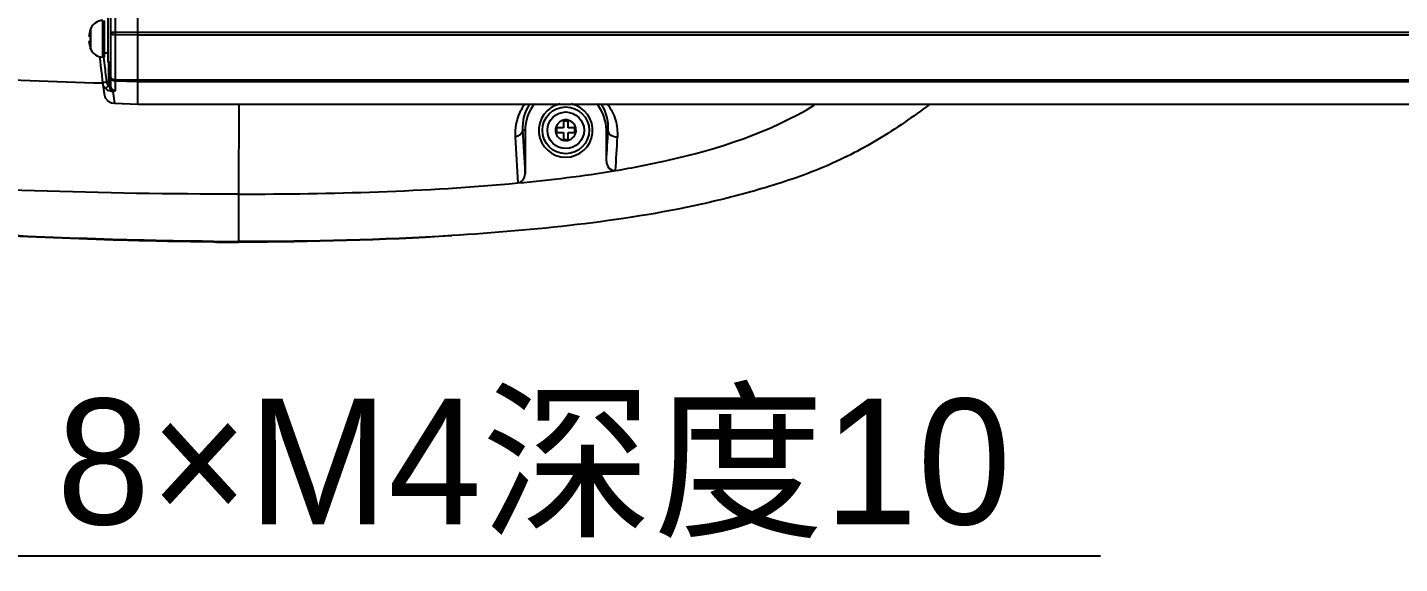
# Model space of a CAD drawing. Header units: millimetres. Extents: x 4086 to 8300, y 123 to 1549.
# Drawn here: x 6778.3 to 6854.7, y 1248.2 to 1278.1 of the extents above; entities that cross this region are included whole.
import ezdxf
from ezdxf import colors
from ezdxf.entities.mleader import LeaderData, LeaderLine
from ezdxf.math import Vec2, Vec3

# ---------------------------------------------------------------- set-up
doc = ezdxf.new("R2010")
doc.units = ezdxf.units.MM
doc.layers.add('尺寸标注', color=7, linetype='Continuous')
doc.styles.add('思源黑', font='SourceHanSansCN-Normal.ttf')

msp = doc.modelspace()

# ---------------------------------------------------------------- linework, layer by layer
for p, q in [((6784.405, 1273.79), (6784.405, 1327.271)), ((6782.905, 1274.768), (6782.905, 1280.291)), ((6783.137, 1280.291), (6783.137, 1274.531)), ((6782.755, 1276.126), (6782.755, 1278.735)), ((6781.762, 1277.94), (6781.788, 1278.007)), ((6781.767, 1277.94), (6781.762, 1277.94)), ((6781.788, 1278.004), (6781.788, 1278.007)), ((6781.788, 1276.853), (6781.788, 1278.004)), ((6782.452, 1276.41), (6782.452, 1278.45)), ((6782.542, 1278.45), (6782.542, 1276.41)), ((6936.355, 1277.782), (6782.905, 1277.782)), ((6781.767, 1277.558), (6781.683, 1277.558)), ((6781.683, 1277.303), (6781.767, 1277.303)), ((6784.405, 1277.629), (6783.137, 1277.651)), ((6936.355, 1277.629), (6784.405, 1277.629)), ((6781.788, 1276.853), (6781.762, 1276.92)), ((6781.762, 1276.92), (6781.767, 1276.92)), ((6782.452, 1276.41), (6782.542, 1276.41)), ((6782.495, 1276.415), (6782.533, 1276.099)), ((6782.542, 1276.646), (6782.755, 1276.646)), ((6782.755, 1276.125), (6782.905, 1276.125)), ((6782.768, 1276.126), (6782.768, 1274.822)), ((6782.447, 1275.004), (6782.529, 1274.359)), ((6782.937, 1274.651), (6782.905, 1274.768)), ((6784.405, 1275.116), (6783.137, 1275.147)), ((6784.405, 1275.029), (6783.137, 1275.072)), ((6936.355, 1275.116), (6784.405, 1275.116)), ((6936.355, 1275.029), (6784.405, 1275.029)), ((6783.018, 1274.495), (6783.104, 1273.835)), ((6783.103, 1273.835), (6784.405, 1273.79)), ((6784.405, 1273.79), (6936.355, 1273.79)), ((6790.036, 1273.781), (6790.019, 1268.769)), ((6807.746, 1272.458), (6807.746, 1272.203)), ((6808.128, 1272.458), (6807.746, 1272.458)), ((6808.128, 1272.84), (6808.128, 1272.458)), ((6808.383, 1272.84), (6808.128, 1272.84)), ((6808.383, 1272.458), (6808.383, 1272.84)), ((6808.766, 1272.458), (6808.383, 1272.458)), ((6808.766, 1272.203), (6808.766, 1272.458)), ((6805.852, 1272.33), (6805.985, 1272.33)), ((6805.985, 1272.33), (6805.985, 1269.904)), ((6807.746, 1272.203), (6808.128, 1272.203)), ((6808.128, 1272.203), (6808.128, 1271.82)), ((6808.128, 1271.82), (6808.383, 1271.82)), ((6808.383, 1271.82), (6808.383, 1272.203)), ((6808.383, 1272.203), (6808.766, 1272.203)), ((6810.521, 1270.602), (6810.521, 1272.33)), ((6810.521, 1272.33), (6810.621, 1272.33)), ((6790.024, 1268.769), (6790.024, 1266.125)), ((6790.176, 1266.093), (6790.023, 1266.094)), ((6790.176, 1266.125), (6790.024, 1266.125)), ((6790.176, 1266.096), (6790.176, 1266.125))]:
    msp.add_line(p, q)
for points in [[(6782.529, 1274.358), (6782.598, 1274.145), (6782.744, 1273.97)], [(6782.744, 1273.97), (6782.944, 1273.862), (6783.104, 1273.835)]]:
    msp.add_lwpolyline(points)
for radius in [1.305, 1.02]:
    msp.add_circle((6808.256, 1272.33), radius)
for centre, radius, start, end in [((6783.172, 1277.43), 1.495, 160.04787, 175.10622), ((6782.452, 1277.73), 0.72, 90, 157.38014), ((6783.172, 1277.43), 1.495, 184.89378, 199.95213), ((6783.172, 1277.43), 1.411, 174.81427, 185.18573), ((6782.452, 1277.13), 0.72, 202.61986, 270), ((7004.195, 1302.829), 223.487, 186.77961, 187.3189), ((7004.155, 1302.827), 223.228, 186.87656, 187.15196), ((6783.021, 1275.06), 0.571, 225.50071, 235.6541), ((6783.018, 1275.074), 0.355, 187.1948, 225.34521), ((6785.29, 1272.356), 3.527, 135.64077, 137.11128), ((6783.012, 1275.046), 0.555, 235.6461, 241.88666), ((6808.249, 1272.48), 2.402, 146.93397, 183.56889), ((6808.255, 1272.33), 1.5, 102.06576, 78.1173), ((6808.231, 1272.492), 2.396, 356.12504, 32.80138), ((6808.238, 1272.325), 0.594, 34.97126, 41.6162), ((7504.76, 1309.081), 700.306, 183.038778, 183.248749), ((7507.963, 1309.614), 703.101, 183.039655, 183.237683), ((6808.257, 1272.331), 0.578, 186.53968, 217.11165), ((6808.257, 1272.336), 0.583, 247.94939, 256.10169), ((6808.257, 1272.328), 0.574, 295.14673, 309.03559), ((5962.235, 1320.672), 849.762, 356.622063, 356.73877), ((5965.464, 1320.141), 847.048, 356.612059, 356.738475), ((6790.623, 1496.887), 230.794, 269.50498, 269.85108), ((6790.557, 1497.2), 231.076, 269.52201, 269.86785)]:
    msp.add_arc(centre, radius, start, end)
for points, knots in [([(6782.905, 1277.774), (6782.905, 1277.726), (6782.987, 1277.652), (6783.063, 1277.674), (6783.089, 1277.684)], [0, 0, 0, 0, 0.633043, 1, 1, 1, 1]), ([(6743.929, 1276.673), (6751.385, 1276.268), (6764.222, 1275.657), (6777.063, 1275.126), (6782.446, 1274.968)], [0, 0, 0, 0, 0.581022, 1, 1, 1, 1]), ([(6782.447, 1275.004), (6782.444, 1275.025), (6782.569, 1274.997), (6782.612, 1275.028), (6782.664, 1275.034)], [0, 0, 0, 0, 0.287922, 1, 1, 1, 1]), ([(6782.481, 1274.856), (6782.477, 1274.876), (6782.474, 1274.92), (6782.486, 1274.962), (6782.495, 1274.983)], [0, 0, 0, 0, 0.473256, 1, 1, 1, 1]), ([(6782.621, 1274.653), (6782.623, 1274.666), (6782.659, 1274.699), (6782.685, 1274.734), (6782.706, 1274.756)], [0, 0, 0, 0, 0.305092, 1, 1, 1, 1]), ([(6782.768, 1274.822), (6782.779, 1274.796), (6782.797, 1274.755), (6782.844, 1274.728), (6782.86, 1274.733)], [0, 0, 0, 0, 0.622737, 1, 1, 1, 1]), ([(6782.86, 1274.733), (6782.872, 1274.736), (6782.891, 1274.742), (6782.905, 1274.761), (6782.905, 1274.768)], [0, 0, 0, 0, 0.605236, 1, 1, 1, 1]), ([(6782.88, 1274.637), (6782.874, 1274.652), (6782.865, 1274.684), (6782.861, 1274.717), (6782.86, 1274.733)], [0, 0, 0, 0, 0.509933, 1, 1, 1, 1]), ([(6783.137, 1275.147), (6783.083, 1275.148), (6783.013, 1275.153), (6782.921, 1275.219), (6782.952, 1275.263), (6782.968, 1275.277)], [0, 0, 0, 0, 0.575202, 0.776098, 1, 1, 1, 1]), ([(6783.137, 1274.531), (6783.137, 1274.522), (6783.09, 1274.491), (6783.046, 1274.501), (6783.011, 1274.502)], [0, 0, 0, 0, 0.205999, 1, 1, 1, 1]), ([(6828.548, 1273.79), (6827.613, 1273.088), (6825.695, 1271.744), (6822.556, 1270.147), (6819.219, 1269.047), (6814.689, 1267.877), (6808.9, 1266.99), (6804.239, 1266.602), (6801.906, 1266.457)], [0, 0, 0, 0, 0.125055, 0.249949, 0.375009, 0.49996, 0.750038, 1, 1, 1, 1]), ([(6805.972, 1273.792), (6805.869, 1273.65), (6805.536, 1273.094), (6805.404, 1272.425), (6805.433, 1271.955)], [0, 0, 0, 0, 0.27193, 1, 1, 1, 1]), ([(6810.58, 1273.791), (6810.778, 1273.522), (6811.085, 1272.927), (6811.139, 1272.266), (6811.136, 1271.949)], [0, 0, 0, 0, 0.513221, 1, 1, 1, 1]), ([(6811.033, 1270.084), (6811.991, 1270.244), (6815.812, 1270.983), (6819.618, 1272.213), (6822.118, 1273.74)], [0, 0, 0, 0, 0.248986, 1, 1, 1, 1]), ([(6807.941, 1272.813), (6807.93, 1272.807), (6807.91, 1272.794), (6807.891, 1272.779), (6807.881, 1272.771)], [0, 0, 0, 0, 0.497104, 1, 1, 1, 1]), ([(6808.025, 1272.853), (6808.011, 1272.847), (6807.982, 1272.836), (6807.954, 1272.821), (6807.941, 1272.813)], [0, 0, 0, 0, 0.502353, 1, 1, 1, 1]), ([(6808.256, 1272.907), (6808.244, 1272.911), (6808.219, 1272.915), (6808.194, 1272.911), (6808.181, 1272.908)], [0, 0, 0, 0, 0.493074, 1, 1, 1, 1]), ([(6808.332, 1272.908), (6808.319, 1272.911), (6808.294, 1272.915), (6808.267, 1272.911), (6808.256, 1272.907)], [0, 0, 0, 0, 0.507426, 1, 1, 1, 1]), ([(6811.136, 1271.949), (6811.014, 1271.936), (6810.762, 1271.99), (6810.624, 1272.221), (6810.621, 1272.33)], [0, 0, 0, 0, 0.52905, 1, 1, 1, 1]), ([(6790.024, 1268.769), (6782.44, 1268.758), (6767.38, 1269.333), (6752.357, 1270.407), (6744.906, 1271.027)], [0, 0, 0, 0, 0.503572, 1, 1, 1, 1]), ([(6810.521, 1270.602), (6810.521, 1270.467), (6810.607, 1270.185), (6810.902, 1270.063), (6811.033, 1270.084)], [0, 0, 0, 0, 0.504658, 1, 1, 1, 1]), ([(6805.585, 1269.394), (6805.699, 1269.405), (6805.922, 1269.547), (6805.985, 1269.787), (6805.985, 1269.904)], [0, 0, 0, 0, 0.49674, 1, 1, 1, 1]), ([(6788.629, 1266.102), (6786.922, 1266.116), (6780.151, 1266.249), (6773.386, 1266.605), (6768.333, 1266.933)], [0, 0, 0, 0, 0.252164, 1, 1, 1, 1]), ([(6788.63, 1266.132), (6786.912, 1266.147), (6780.141, 1266.279), (6773.377, 1266.635), (6768.335, 1266.962)], [0, 0, 0, 0, 0.253728, 1, 1, 1, 1])]:
    msp.add_open_spline(points, degree=3, knots=knots)
for points in [[(6782.62, 1274.653), (6782.562, 1274.71), (6782.499, 1274.776), (6782.481, 1274.856)], [(6783.137, 1275.072), (6783.027, 1275.076), (6782.905, 1275.197), (6782.905, 1275.306)], [(6783.137, 1274.531), (6783.059, 1274.534), (6782.975, 1274.583), (6782.937, 1274.651)], [(6783.02, 1274.495), (6782.928, 1274.491), (6782.832, 1274.514), (6782.75, 1274.557)], [(6783.02, 1274.495), (6782.954, 1274.507), (6782.902, 1274.574), (6782.88, 1274.637)], [(6806.528, 1273.803), (6806.188, 1273.405), (6805.985, 1272.853), (6805.985, 1272.33)], [(6810.521, 1272.33), (6810.521, 1272.853), (6810.318, 1273.405), (6809.978, 1273.803)], [(6807.881, 1272.771), (6807.743, 1272.654), (6807.662, 1272.445), (6807.682, 1272.265)], [(6808.181, 1272.908), (6808.128, 1272.896), (6808.077, 1272.873), (6808.025, 1272.853)], [(6808.682, 1272.72), (6808.594, 1272.819), (6808.461, 1272.878), (6808.332, 1272.908)], [(6808.619, 1271.882), (6808.769, 1272.004), (6808.857, 1272.233), (6808.825, 1272.424)], [(6808.825, 1272.424), (6808.81, 1272.51), (6808.775, 1272.594), (6808.725, 1272.666)], [(6805.852, 1272.33), (6805.847, 1272.143), (6805.619, 1271.969), (6805.433, 1271.955)], [(6807.796, 1271.982), (6807.857, 1271.901), (6807.944, 1271.834), (6808.038, 1271.796)], [(6808.117, 1271.77), (6808.162, 1271.759), (6808.209, 1271.753), (6808.256, 1271.753)], [(6808.256, 1271.753), (6808.339, 1271.753), (6808.425, 1271.772), (6808.501, 1271.808)], [(6805.585, 1269.394), (6807.407, 1269.565), (6809.227, 1269.783), (6811.033, 1270.084)], [(6790.024, 1268.769), (6795.215, 1268.776), (6800.417, 1268.907), (6805.585, 1269.393)], [(6801.906, 1266.457), (6798.002, 1266.214), (6794.088, 1266.118), (6790.176, 1266.125)], [(6801.907, 1266.446), (6798.003, 1266.198), (6794.088, 1266.095), (6790.176, 1266.096)]]:
    msp.add_open_spline(points, degree=3)

# ---------------------------------------------------------------- leaders
at = {"layer": '尺寸标注'}
ml = msp.add_multileader_mtext('Standard', dxfattribs=at)
ml.set_content('8×M4{\\A1;\\C256;深度}10', style='思源黑')
ml.set_leader_properties()
ml.build(insert=Vec2(0, 0))
ml.multileader.update_dxf_attribs({"text_left_attachment_type": 5, "text_right_attachment_type": 5, "dogleg_length": 1, "arrow_head_size": 6})
ctx = ml.context
ctx.base_point, ctx.char_height, ctx.arrow_head_size, ctx.plane_origin = Vec3(6777.883, 1248.598), 7, 6, Vec3(6763.887, 1280.347)
ctx.left_attachment, ctx.right_attachment = 5, 5
notes = []
notes.append((ctx, [(0, (1, 1, 0), (6776.883, 1248.598), (1, 0), 1, [(0, [(6763.887, 1280.347)], 0, [])])]))
ctx.mtext.insert, ctx.mtext.flow_direction = Vec3(6779.883, 1257.359), 5
for ctx, leaders in notes:
    for number, flags, end, landing, length, lines in leaders:
        leader = LeaderData()
        leader.index, (leader.has_last_leader_line, leader.has_dogleg_vector, leader.attachment_direction) = number, flags
        leader.last_leader_point, leader.dogleg_vector, leader.dogleg_length = Vec3(end), Vec3(landing), length
        for number, points, colour, breaks in lines:
            line = LeaderLine()
            line.index, line.vertices, line.color, line.breaks = number, Vec3.list(points), colors.encode_raw_color(colour), breaks
            leader.lines.append(line)
        ctx.leaders.append(leader)

doc.saveas('drawing.dxf')
